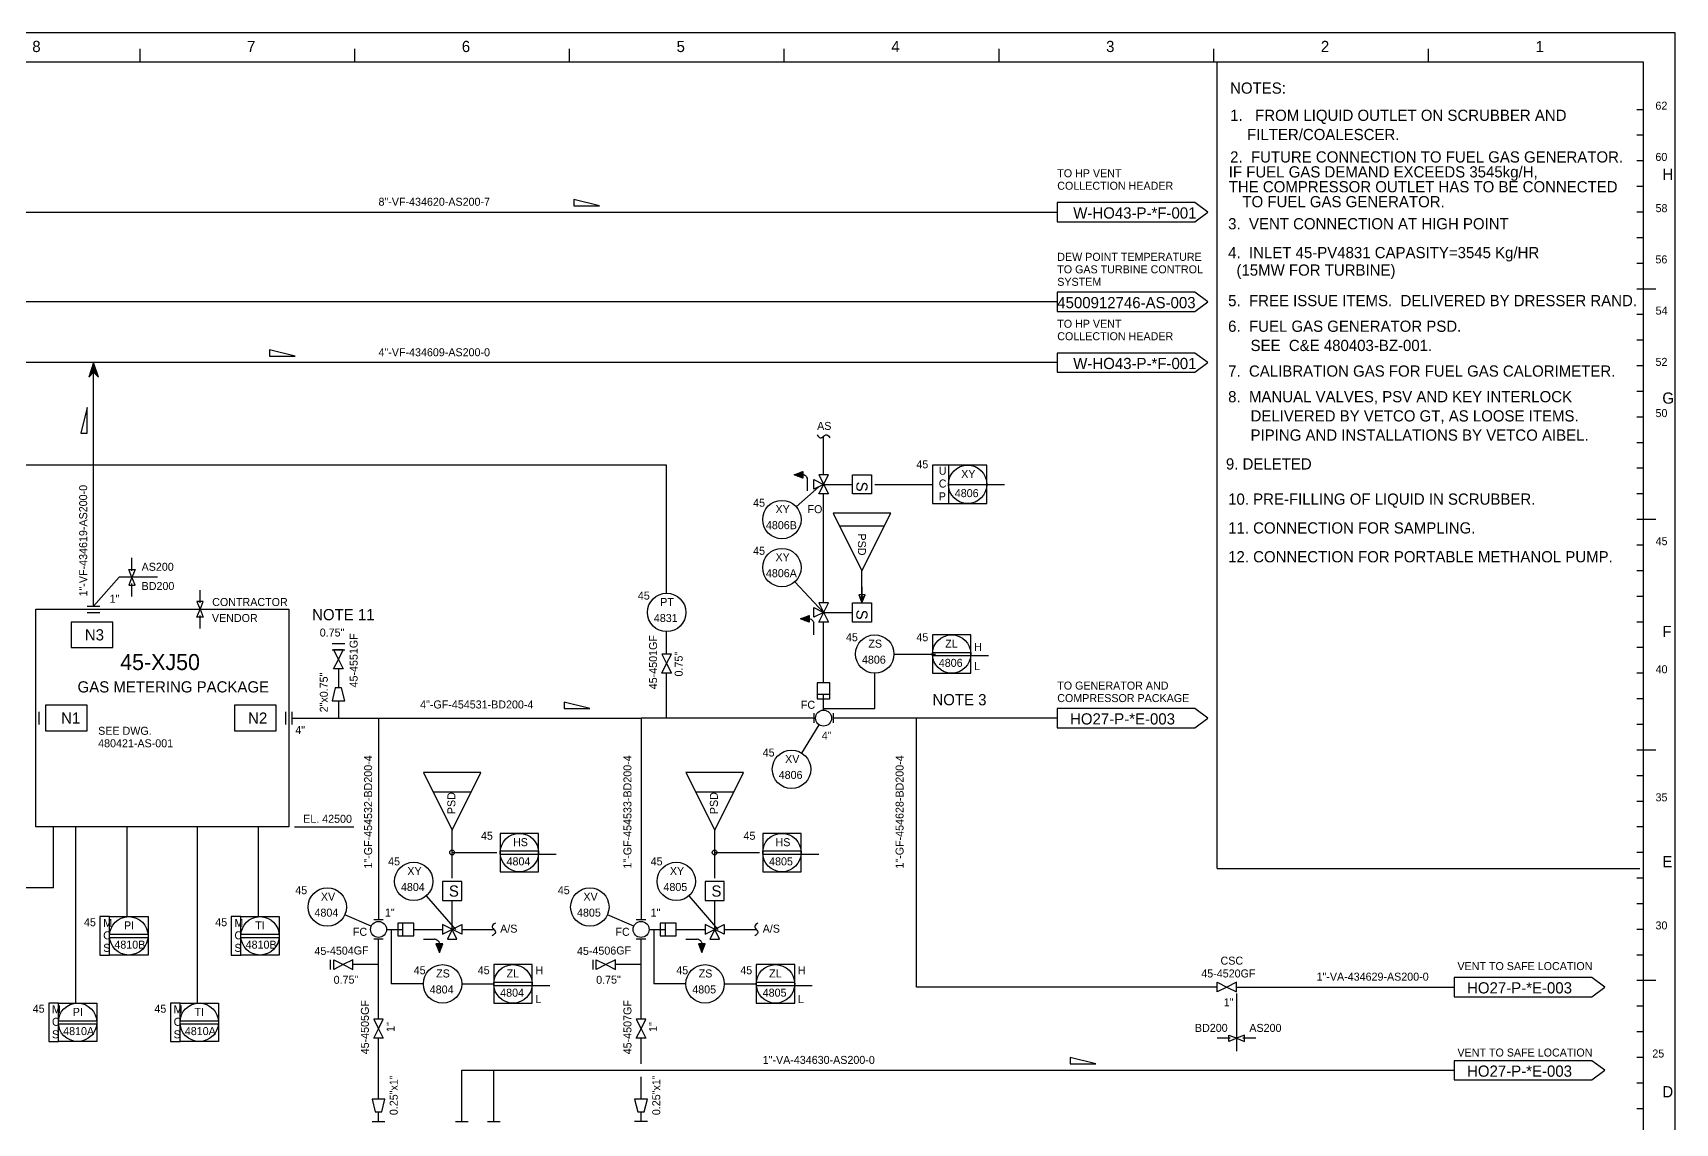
# Model space of a CAD drawing. Extents: x 0 to 840, y 0 to 594.
# Drawn here: x 327 to 840, y 254 to 594 of the extents above; entities that cross this region are included whole.
import ezdxf

# ---------------------------------------------------------------- set-up
doc = ezdxf.new("R2010")
doc.units = 0
for name, color, linetype in [('01-LIN-025-A', 7, 'Continuous'), ('08-LIN-050-A', 7, 'Continuous'), ('18-LIN-025-SP', 7, 'Continuous'), ('35-TXT-025', 7, 'Continuous'), ('36-TXT-035', 7, 'Continuous'), ('37-TXT-050', 7, 'Continuous'), ('43-', 7, 'Continuous')]:
    doc.layers.add(name, color=color, linetype=linetype)

msp = doc.modelspace()

# ---------------------------------------------------------------- linework, layer by layer
at = {"layer": '01-LIN-025-A'}
for p, q in [((697, 333), (697, 585)), ((565.48, 445.99), (572.5, 452.25)), ((346, 415), (354, 424)), ((565.08, 422.6), (574, 413)), ((525, 400), (525, 407)), ((422.48, 395.34), (422.48, 389.43)), ((590, 383), (590, 394)), ((422.48, 385.43), (422.48, 380)), ((574, 383), (590, 383)), ((567.18, 369.09), (572.68, 377.88)), ((408.78, 346), (427.24, 346)), ((697, 333), (829, 333)), ((449.93, 324.47), (459, 314)), ((531.93, 324.47), (541, 314)), ((432.71, 315), (424.5, 318.6)), ((514.71, 315), (506.5, 318.6)), ((351, 306), (351, 318)), ((351, 318), (363, 318)), ((363, 318), (363, 306)), ((392, 306), (392, 318)), ((392, 318), (404, 318)), ((404, 318), (404, 306)), ((439, 314), (439, 297)), ((521, 314), (521, 297)), ((351, 312.5), (363, 312.5)), ((351, 311.5), (363, 311.5)), ((392, 312.5), (404, 312.5)), ((392, 311.5), (404, 311.5)), ((363, 306), (351, 306)), ((404, 306), (392, 306)), ((420, 301.5), (420, 304.5)), ((435, 303), (427, 303)), ((502, 301.5), (502, 304.5)), ((517, 303), (509, 303)), ((449, 297), (439, 297)), ((531, 297), (521, 297)), ((703, 294), (703, 288)), ((335, 279), (335, 291)), ((335, 291), (347, 291)), ((347, 291), (347, 279)), ((373, 279), (373, 291)), ((373, 291), (385, 291)), ((385, 291), (385, 279)), ((335, 285.5), (347, 285.5)), ((335, 284.5), (347, 284.5)), ((373, 285.5), (385, 285.5)), ((373, 284.5), (385, 284.5)), ((347, 279), (335, 279)), ((385, 279), (373, 279)), ((435, 254), (435, 257)), ((517, 254), (517, 257))]:
    msp.add_line(p, q, dxfattribs=at)
for points in [[(360.4, 589), (360.4, 585)], [(427.48, 589), (427.48, 585)], [(494.56, 589), (494.56, 585)], [(561.64, 589), (561.64, 585)], [(628.72, 589), (628.72, 585)], [(695.8, 589), (695.8, 585)], [(762.88, 589), (762.88, 585)], [(830, 570), (828, 570)], [(830, 562), (828, 562)], [(830, 554), (828, 554)], [(830, 546), (828, 546)], [(690, 541), (647, 541)], [(647, 541), (647, 535)], [(694, 538), (690, 541)], [(647, 535), (690, 535)], [(690, 535), (694, 538)], [(830, 538), (828, 538)], [(830, 530), (828, 530)], [(830, 522), (828, 522)], [(690, 513), (647, 513)], [(647, 513), (647, 507)], [(694, 510), (690, 513)], [(830, 514), (828, 514)], [(834, 514), (830, 514)], [(690, 507), (694, 510)], [(647, 507), (690, 507)], [(830, 506), (828, 506)], [(830, 498), (828, 498)], [(690, 494), (647, 494)], [(647, 494), (647, 488)], [(694, 491), (690, 494)], [(344.5, 486.5), (346, 488), (347.5, 486.5), (346, 491), (344.5, 486.5)], [(345.4, 487.4), (344.8, 487.4)], [(345.5, 487.5), (344.83, 487.5)], [(345.6, 487.6), (344.87, 487.6)], [(345.7, 487.7), (344.9, 487.7)], [(345.8, 487.8), (344.93, 487.8)], [(345.9, 487.9), (344.97, 487.9)], [(346, 488), (345, 488)], [(346.97, 488.1), (345.03, 488.1)], [(346.93, 488.2), (345.07, 488.2)], [(346.9, 488.3), (345.1, 488.3)], [(346.87, 488.4), (345.13, 488.4)], [(346.83, 488.5), (345.17, 488.5)], [(346.8, 488.6), (345.2, 488.6)], [(346.77, 488.7), (345.23, 488.7)], [(346.73, 488.8), (345.27, 488.8)], [(346.7, 488.9), (345.3, 488.9)], [(346.67, 489), (345.33, 489)], [(346.63, 489.1), (345.37, 489.1)], [(346.6, 489.2), (345.4, 489.2)], [(346.57, 489.3), (345.43, 489.3)], [(346.53, 489.4), (345.47, 489.4)], [(346.5, 489.5), (345.5, 489.5)], [(346.47, 489.6), (345.53, 489.6)], [(346.43, 489.7), (345.57, 489.7)], [(346.4, 489.8), (345.6, 489.8)], [(346.37, 489.9), (345.63, 489.9)], [(346.33, 490), (345.67, 490)], [(346.3, 490.1), (345.7, 490.1)], [(346.27, 490.2), (345.73, 490.2)], [(346.23, 490.3), (345.77, 490.3)], [(346.2, 490.4), (345.8, 490.4)], [(346.17, 490.5), (345.83, 490.5)], [(346.13, 490.6), (345.87, 490.6)], [(346.1, 490.7), (345.9, 490.7)], [(346.07, 490.8), (345.93, 490.8)], [(346.03, 490.9), (345.97, 490.9)], [(346, 485), (346, 491)], [(347, 488), (346, 488)], [(347.03, 487.9), (346.1, 487.9)], [(347.07, 487.8), (346.2, 487.8)], [(347.1, 487.7), (346.3, 487.7)], [(347.13, 487.6), (346.4, 487.6)], [(347.17, 487.5), (346.5, 487.5)], [(347.2, 487.4), (346.6, 487.4)], [(647, 488), (690, 488)], [(690, 488), (694, 491)], [(830, 490), (828, 490)], [(344.6, 486.6), (344.53, 486.6)], [(344.7, 486.7), (344.57, 486.7)], [(344.8, 486.8), (344.6, 486.8)], [(344.9, 486.9), (344.63, 486.9)], [(345, 487), (344.67, 487)], [(345.1, 487.1), (344.7, 487.1)], [(345.2, 487.2), (344.73, 487.2)], [(345.3, 487.3), (344.77, 487.3)], [(347.23, 487.3), (346.7, 487.3)], [(347.27, 487.2), (346.8, 487.2)], [(347.3, 487.1), (346.9, 487.1)], [(347.33, 487), (347, 487)], [(347.37, 486.9), (347.1, 486.9)], [(347.4, 486.8), (347.2, 486.8)], [(347.43, 486.7), (347.3, 486.7)], [(347.47, 486.6), (347.4, 486.6)], [(830, 482), (828, 482)], [(830, 474), (828, 474)], [(830, 466), (828, 466)], [(567.5, 457.05), (567.5, 454.95), (564.8, 456), (567.5, 457.05)], [(567.5, 455.35), (566.28, 456.58)], [(567.5, 455.49), (566.38, 456.61)], [(567.5, 455.64), (566.48, 456.65)], [(567.5, 455.78), (566.58, 456.69)], [(567.5, 455.92), (566.69, 456.73)], [(567.5, 456.06), (566.79, 456.77)], [(567.5, 456.2), (566.89, 456.81)], [(567.5, 456.34), (566.99, 456.85)], [(567.5, 456.49), (567.09, 456.89)], [(567.5, 456.63), (567.2, 456.93)], [(567.5, 456.77), (567.3, 456.97)], [(567.5, 456.91), (567.4, 457.01)], [(613, 459), (608, 459), (608, 447), (613, 447)], [(613, 459), (613, 447)], [(625, 459), (613, 459)], [(625, 447), (625, 459)], [(830, 458), (828, 458)], [(564.92, 455.95), (564.85, 456.02)], [(565.15, 455.86), (564.96, 456.06)], [(565.38, 455.77), (565.06, 456.1)], [(565.61, 455.68), (565.16, 456.14)], [(565.85, 455.59), (565.26, 456.18)], [(566.08, 455.5), (565.36, 456.22)], [(566.31, 455.41), (565.46, 456.26)], [(566.54, 455.32), (565.57, 456.3)], [(566.77, 455.23), (565.67, 456.34)], [(567, 455.14), (565.77, 456.38)], [(567.23, 455.05), (565.87, 456.42)], [(567.47, 454.96), (565.97, 456.46)], [(567.5, 455.07), (566.07, 456.5)], [(567.5, 455.21), (566.18, 456.54)], [(569, 451), (569, 454.4)], [(571, 454.5), (574, 453)], [(571, 451.5), (571, 454.5)], [(574, 453), (571, 451.5)], [(572.5, 450), (575.5, 456)], [(575.5, 456), (572.5, 456)], [(572.5, 456), (575.5, 450)], [(574, 453), (583, 453)], [(583, 453), (583, 456)], [(583, 456), (589, 456)], [(583, 450), (583, 453)], [(589, 456), (589, 450)], [(613, 453), (630.5, 453)], [(575.5, 450), (572.5, 450)], [(589, 450), (583, 450)], [(613, 447), (625, 447)], [(830, 450), (828, 450)], [(830, 442), (828, 442)], [(834, 442), (830, 442)], [(579, 440), (593, 440)], [(830, 434), (828, 434)], [(358, 429), (358, 430)], [(358, 426), (358, 429)], [(830, 426), (828, 426)], [(366, 424), (354, 424)], [(358, 419), (358, 422)], [(586, 421), (586, 418)], [(358, 418), (358, 419)], [(379.26, 419), (379.26, 420)], [(379.26, 416), (379.26, 419)], [(572.5, 410), (575.5, 416)], [(575.5, 416), (572.5, 416)], [(572.5, 416), (575.5, 410)], [(583, 413), (583, 416)], [(583, 416), (589, 416)], [(586.5, 418), (586, 416.75), (585.5, 418)], [(585.5, 418), (586, 417.8), (586.5, 418)], [(589, 416), (589, 410)], [(830, 418), (828, 418)], [(344, 415), (348, 415)], [(344, 413), (348, 413)], [(379.26, 409), (379.26, 412)], [(569.5, 412.05), (569.5, 409.95), (566.8, 411), (569.5, 412.05)], [(566.92, 410.95), (566.85, 411.02)], [(567.15, 410.86), (566.96, 411.06)], [(567.38, 410.77), (567.06, 411.1)], [(567.61, 410.68), (567.16, 411.14)], [(567.85, 410.59), (567.26, 411.18)], [(568.08, 410.5), (567.36, 411.22)], [(568.31, 410.41), (567.46, 411.26)], [(568.54, 410.32), (567.57, 411.3)], [(568.77, 410.23), (567.67, 411.34)], [(569, 410.14), (567.77, 411.38)], [(569.23, 410.05), (567.87, 411.42)], [(569.47, 409.96), (567.97, 411.46)], [(569.5, 410.07), (568.07, 411.5)], [(569.5, 410.21), (568.18, 411.54)], [(569.5, 410.35), (568.28, 411.58)], [(569.5, 410.49), (568.38, 411.61)], [(569.5, 410.64), (568.48, 411.65)], [(569.5, 410.78), (568.58, 411.69)], [(569.5, 410.92), (568.69, 411.73)], [(569.5, 411.06), (568.79, 411.77)], [(569.5, 411.2), (568.89, 411.81)], [(569.5, 411.34), (568.99, 411.85)], [(569.5, 411.49), (569.09, 411.89)], [(569.5, 411.63), (569.2, 411.93)], [(569.5, 411.77), (569.3, 411.97)], [(569.5, 411.91), (569.4, 412.01)], [(571, 414.5), (574, 413)], [(571, 411.5), (571, 414.5)], [(574, 413), (571, 411.5)], [(574, 413), (583, 413)], [(583, 410), (583, 413)], [(346, 402), (352, 402), (352, 410), (339, 410), (339, 402), (346, 402)], [(379.26, 408), (379.26, 409)], [(571, 406), (571, 409.4)], [(575.5, 410), (572.5, 410)], [(589, 410), (583, 410)], [(608, 406), (608, 394)], [(620, 406), (608, 406)], [(620, 394), (620, 406)], [(830, 410), (828, 410)], [(420.48, 403.34), (424.48, 403.34)], [(420.48, 401.34), (424.48, 401.34)], [(608, 400.5), (620, 400.5)], [(830, 402), (828, 402)], [(608, 399.5), (625.5, 399.5)], [(576, 391), (572, 391)], [(572, 391), (572, 386)], [(576, 386), (576, 391)], [(608, 394), (620, 394)], [(830, 394), (828, 394)], [(421.48, 389.43), (420.48, 385.43)], [(420.48, 385.43), (424.48, 385.43)], [(423.48, 389.43), (421.48, 389.43)], [(424.48, 385.43), (423.48, 389.43)], [(572, 387.5), (576, 387.5)], [(572, 386), (574, 386)], [(574, 386), (574, 387.5)], [(574, 382.5), (574, 386)], [(574, 386), (576, 386)], [(830, 386), (828, 386)], [(329, 378), (329, 382)], [(338, 376), (344, 376), (344, 384), (331, 384), (331, 376), (338, 376)], [(397, 376), (403, 376), (403, 384), (390, 384), (390, 376), (397, 376)], [(406, 378), (406, 382)], [(408, 378), (408, 382)], [(571, 381.5), (571, 378.5)], [(577, 381.5), (577, 378.5)], [(690, 383), (647, 383)], [(647, 383), (647, 377)], [(694, 380), (690, 383)], [(690, 377), (694, 380)], [(647, 377), (690, 377)], [(830, 378), (828, 378)], [(830, 370), (828, 370)], [(834, 370), (830, 370)], [(458, 363), (449, 363)], [(449, 363), (458, 345)], [(458, 345), (467, 363)], [(467, 363), (458, 363)], [(540, 363), (531, 363)], [(531, 363), (540, 345)], [(540, 345), (549, 363)], [(549, 363), (540, 363)], [(830, 362), (828, 362)], [(452, 357), (464, 357)], [(534, 357), (546, 357)], [(830, 354), (828, 354)], [(473, 344), (473, 332)], [(485, 344), (473, 344)], [(485, 332), (485, 344)], [(555, 344), (555, 332)], [(567, 344), (555, 344)], [(567, 332), (567, 344)], [(830, 346), (828, 346)], [(473, 338.5), (485, 338.5)], [(473, 337.5), (490.5, 337.5)], [(555, 338.5), (567, 338.5)], [(555, 337.5), (572.5, 337.5)], [(830, 338), (828, 338)], [(455, 329), (455, 323)], [(461, 329), (455, 329)], [(461, 323), (461, 329)], [(473, 332), (485, 332)], [(537, 329), (537, 323)], [(543, 329), (537, 329)], [(543, 323), (543, 329)], [(555, 332), (567, 332)], [(830, 330), (828, 330)], [(455, 323), (458, 323)], [(458, 323), (461, 323)], [(458, 314), (458, 323)], [(537, 323), (540, 323)], [(540, 323), (543, 323)], [(540, 314), (540, 323)], [(830, 322), (828, 322)], [(436.5, 317), (433.5, 317)], [(437.5, 314), (441, 314)], [(446, 316), (441, 316)], [(441, 316), (441, 314)], [(441, 314), (441, 312)], [(441, 314), (442.5, 314)], [(442.5, 316), (442.5, 312)], [(446, 312), (446, 316)], [(455, 315.5), (455, 312.5)], [(455, 312.5), (461, 315.5)], [(461, 312.5), (455, 315.5)], [(458, 314), (456.5, 311)], [(459.5, 311), (458, 314)], [(461, 315.5), (461, 312.5)], [(518.5, 317), (515.5, 317)], [(519.5, 314), (523, 314)], [(528, 316), (523, 316)], [(523, 316), (523, 314)], [(523, 314), (523, 312)], [(523, 314), (524.5, 314)], [(524.5, 316), (524.5, 312)], [(528, 312), (528, 316)], [(537, 315.5), (537, 312.5)], [(537, 312.5), (543, 315.5)], [(543, 312.5), (537, 315.5)], [(540, 314), (538.5, 311)], [(541.5, 311), (540, 314)], [(543, 315.5), (543, 312.5)], [(830, 314), (828, 314)], [(436.5, 311), (433.5, 311)], [(441, 312), (446, 312)], [(449, 311), (452.4, 311)], [(455.05, 309.5), (452.95, 309.5), (454, 306.8), (455.05, 309.5)], [(452.96, 309.47), (454.46, 307.97)], [(453.05, 309.23), (454.42, 307.87)], [(453.07, 309.5), (454.5, 308.07)], [(453.14, 309), (454.38, 307.77)], [(453.21, 309.5), (454.54, 308.18)], [(453.23, 308.77), (454.34, 307.67)], [(453.32, 308.54), (454.3, 307.57)], [(453.35, 309.5), (454.58, 308.28)], [(453.41, 308.31), (454.26, 307.46)], [(453.49, 309.5), (454.61, 308.38)], [(453.5, 308.08), (454.22, 307.36)], [(453.59, 307.85), (454.18, 307.26)], [(453.64, 309.5), (454.65, 308.48)], [(453.78, 309.5), (454.69, 308.58)], [(453.92, 309.5), (454.73, 308.69)], [(454.06, 309.5), (454.77, 308.79)], [(454.2, 309.5), (454.81, 308.89)], [(454.34, 309.5), (454.85, 308.99)], [(454.49, 309.5), (454.89, 309.09)], [(454.63, 309.5), (454.93, 309.2)], [(454.77, 309.5), (454.97, 309.3)], [(454.91, 309.5), (455.01, 309.4)], [(456.5, 311), (459.5, 311)], [(518.5, 311), (515.5, 311)], [(523, 312), (528, 312)], [(531, 311), (534.4, 311)], [(537.05, 309.5), (534.95, 309.5), (536, 306.8), (537.05, 309.5)], [(534.96, 309.47), (536.46, 307.97)], [(535.05, 309.23), (536.42, 307.87)], [(535.07, 309.5), (536.5, 308.07)], [(535.14, 309), (536.38, 307.77)], [(535.21, 309.5), (536.54, 308.18)], [(535.23, 308.77), (536.34, 307.67)], [(535.32, 308.54), (536.3, 307.57)], [(535.35, 309.5), (536.58, 308.28)], [(535.41, 308.31), (536.26, 307.46)], [(535.49, 309.5), (536.61, 308.38)], [(535.5, 308.08), (536.22, 307.36)], [(535.59, 307.85), (536.18, 307.26)], [(535.64, 309.5), (536.65, 308.48)], [(535.78, 309.5), (536.69, 308.58)], [(535.92, 309.5), (536.73, 308.69)], [(536.06, 309.5), (536.77, 308.79)], [(536.2, 309.5), (536.81, 308.89)], [(536.34, 309.5), (536.85, 308.99)], [(536.49, 309.5), (536.89, 309.09)], [(536.63, 309.5), (536.93, 309.2)], [(536.77, 309.5), (536.97, 309.3)], [(536.91, 309.5), (537.01, 309.4)], [(538.5, 311), (541.5, 311)], [(453.68, 307.61), (454.14, 307.16)], [(453.77, 307.38), (454.1, 307.06)], [(453.86, 307.15), (454.06, 306.96)], [(453.95, 306.92), (454.02, 306.85)], [(471, 303), (471, 291)], [(483, 303), (471, 303)], [(483, 291), (483, 303)], [(535.68, 307.61), (536.14, 307.16)], [(535.77, 307.38), (536.1, 307.06)], [(535.86, 307.15), (536.06, 306.96)], [(535.95, 306.92), (536.02, 306.85)], [(553, 303), (553, 291)], [(565, 303), (553, 303)], [(565, 291), (565, 303)], [(830, 306), (828, 306)], [(814, 299), (771, 299)], [(771, 299), (771, 293)], [(818, 296), (814, 299)], [(830, 298), (828, 298)], [(834, 298), (830, 298)], [(471, 297.5), (483, 297.5)], [(471, 296.5), (488.5, 296.5)], [(553, 297.5), (565, 297.5)], [(553, 296.5), (570.5, 296.5)], [(771, 293), (814, 293)], [(814, 293), (818, 296)], [(471, 291), (483, 291)], [(553, 291), (565, 291)], [(703, 288), (703, 276)], [(830, 290), (828, 290)], [(698, 280), (697, 280)], [(701, 280), (698, 280)], [(708, 280), (705, 280)], [(709, 280), (708, 280)], [(830, 282), (828, 282)], [(814, 273), (771, 273)], [(771, 273), (771, 267)], [(818, 270), (814, 273)], [(830, 274), (828, 274)], [(771, 267), (814, 267)], [(814, 267), (818, 270)], [(830, 266), (828, 266)], [(433, 261), (434, 257)], [(437, 261), (433, 261)], [(434, 257), (436, 257)], [(436, 257), (437, 261)], [(515, 261), (516, 257)], [(519, 261), (515, 261)], [(516, 257), (518, 257)], [(518, 257), (519, 261)], [(830, 258), (828, 258)], [(433, 254), (437, 254)], [(459, 254), (463, 254)], [(469, 254), (473, 254)], [(519, 254), (515, 254)]]:
    msp.add_lwpolyline(points, dxfattribs=at)
for points in [[(496, 542), (496, 540), (504, 540)], [(401, 495), (401, 493), (409, 493)], [(342, 469), (344, 469), (344, 477)], [(577, 444), (586, 426), (595, 444)], [(357, 426.45), (359, 426.45), (358, 423.95)], [(357, 421.5), (359, 421.5), (358, 424)], [(380.26, 416.45), (378.26, 416.45), (379.26, 413.95)], [(587, 418.5), (585, 418.5), (586, 416)], [(380.26, 411.5), (378.26, 411.5), (379.26, 414)], [(420.98, 401.34), (422.48, 398.34), (423.98, 401.34)], [(420.98, 395.34), (422.48, 398.34), (423.98, 395.34)], [(523.5, 400), (525, 397), (526.5, 400)], [(523.5, 394), (525, 397), (526.5, 394)], [(493, 385), (493, 383), (501, 383)], [(421, 304.5), (424, 303), (421, 301.5)], [(427, 304.5), (424, 303), (427, 301.5)], [(503, 304.5), (506, 303), (503, 301.5)], [(509, 304.5), (506, 303), (509, 301.5)], [(697, 297.5), (700, 296), (697, 294.5)], [(703, 297.5), (700, 296), (703, 294.5)], [(433.5, 286), (435, 283), (436.5, 286)], [(433.5, 280), (435, 283), (436.5, 280)], [(515.5, 286), (517, 283), (518.5, 286)], [(515.5, 280), (517, 283), (518.5, 280)], [(700.55, 279), (700.55, 281), (703.05, 280)], [(705.5, 279), (705.5, 281), (703, 280)], [(651, 274), (651, 272), (659, 272)]]:
    msp.add_lwpolyline(points, close=True, dxfattribs=at)
for centre, radius in [((619, 453), 6), ((561, 442), 6), ((561, 427), 6), ((525, 413), 6), ((590, 400), 6), ((614, 400), 6), ((574, 380), 2.5), ((564, 364), 6), ((479, 338), 6), ((561, 338), 6), ((457.98, 338.02), 0.75), ((539.98, 338.02), 0.75), ((446, 329), 6), ((528, 329), 6), ((419, 321), 6), ((501, 321), 6), ((357, 312), 6), ((398, 312), 6), ((435, 314), 2.5), ((517, 314), 2.5), ((455, 297), 6), ((477, 297), 6), ((537, 297), 6), ((559, 297), 6), ((341, 285), 6), ((379, 285), 6)]:
    msp.add_circle(centre, radius, dxfattribs=at)
for points in [[(572, 468.5), (572.33, 468.04), (573, 467.12), (574, 468), (575, 468.87), (575.67, 467.96), (576, 467.5)], [(569, 454.4), (569.01, 454.49), (569.03, 454.66), (568.89, 455.16), (568.2, 455.91), (567.73, 455.97), (567.5, 456)], [(571, 409.4), (571.01, 409.49), (571.03, 409.66), (570.89, 410.16), (570.2, 410.91), (569.73, 410.97), (569.5, 411)], [(471.5, 316), (471.04, 315.67), (470.12, 315), (471, 314), (471.87, 313), (470.96, 312.33), (470.5, 312)], [(553.5, 316), (553.04, 315.67), (552.12, 315), (553, 314), (553.87, 313), (552.96, 312.33), (552.5, 312)], [(452.4, 311), (452.49, 311.01), (452.66, 311.03), (453.16, 310.89), (453.91, 310.2), (453.97, 309.73), (454, 309.5)], [(534.4, 311), (534.49, 311.01), (534.66, 311.03), (535.16, 310.89), (535.91, 310.2), (535.97, 309.73), (536, 309.5)]]:
    msp.add_open_spline(points, degree=3, dxfattribs=at)
at = {"layer": '08-LIN-050-A'}
for p, q in [((169, 538), (647, 538)), ((647, 491), (238, 491)), ((346, 415), (346, 491)), ((703, 296), (771, 296)), ((461, 254), (461, 270)), ((461, 270), (771, 270)), ((471, 254), (471, 270))]:
    msp.add_line(p, q, dxfattribs=at)
msp.add_lwpolyline([(25, 585), (830, 585), (830, 10), (25, 10)], close=True, dxfattribs=at)
at = {"layer": '18-LIN-025-SP'}
for p, q in [((647, 510), (270, 510)), ((574, 456), (574, 468)), ((525, 459), (272, 459)), ((525, 419), (525, 459)), ((590, 453), (608, 453)), ((574, 416), (574, 450)), ((586, 416), (586, 426)), ((574, 391), (574, 410)), ((596, 400), (609, 400)), ((525, 380), (525, 394)), ((408, 380), (517, 380)), ((435, 380), (435, 317)), ((517, 380), (517, 317)), ((571, 380), (517, 380)), ((597, 380), (577, 380)), ((647, 380), (597, 380)), ((603, 296), (603, 380)), ((333.5, 327), (333.5, 346)), ((340.5, 291), (340.5, 346)), ((356.5, 318), (356.5, 346)), ((378.5, 291), (378.5, 346)), ((397.5, 318), (397.5, 346)), ((458, 330), (458, 345)), ((540, 330), (540, 345)), ((458, 338), (472, 338)), ((540, 338), (554, 338)), ((333.5, 327), (314, 327)), ((446, 314), (455, 314)), ((461, 314), (471, 314)), ((528, 314), (537, 314)), ((543, 314), (553, 314)), ((435, 286), (435, 311)), ((517, 286), (517, 311)), ((461, 297), (471, 297)), ((543, 297), (553, 297)), ((697, 296), (603, 296)), ((435, 261), (435, 280)), ((517, 272), (517, 280)), ((517, 261), (517, 268))]:
    msp.add_line(p, q, dxfattribs=at)
msp.add_lwpolyline([(328, 414), (407, 414), (407, 346), (328, 346)], close=True, dxfattribs=at)
at = {"layer": '35-TXT-025'}
for points in [[(351, 318), (348, 318), (348, 306), (351, 306)], [(392, 318), (389, 318), (389, 306), (392, 306)], [(335, 291), (332, 291), (332, 279), (335, 279)], [(373, 291), (370, 291), (370, 279), (373, 279)]]:
    msp.add_lwpolyline(points, dxfattribs=at)
at = {"layer": '43-'}
msp.add_lwpolyline([(0, 594), (0, 0), (840, 0), (840, 594)], close=True, dxfattribs=at)

# ---------------------------------------------------------------- texts
at = {"layer": '01-LIN-025-A'}
for s, height, p in [('U', 2.5, (610, 456)), ('C', 2.5, (610, 452)), ('P', 2.5, (610, 448)), ('N3', 3.499, (343.27, 404.25)), ('N1', 3.499, (335.87, 378.25)), ('N2', 3.499, (394.27, 378.25))]:
    msp.add_text(s, height=height, dxfattribs=at).set_placement(p)
for s, p in [('45-4501GF', (522, 389)), ('0.75"', (530, 393))]:
    msp.add_text(s, height=2.5, rotation=90, dxfattribs=at).set_placement(p)
at = {"layer": '35-TXT-025'}
for s, p in [('62', (833.84, 570)), ('60', (833.83, 554)), ('TO HP VENT', (647, 548.9)), ('COLLECTION HEADER', (647, 545)), ('8"-VF-434620-AS200-7', (435, 540)), ('58', (833.87, 538)), ('DEW POINT TEMPERATURE', (647, 522.8)), ('56', (833.84, 522)), ('TO GAS TURBINE CONTROL', (647, 518.9)), ('SYSTEM', (647, 515)), ('54', (833.9, 506)), ('TO HP VENT', (647, 501.9)), ('COLLECTION HEADER', (647, 498)), ('4"-VF-434609-AS200-0', (435, 493)), ('52', (833.87, 490)), ('AS', (572, 470)), ('50', (833.86, 474)), ('45', (603, 458)), ('XY', (617, 455)), ('4806', (615, 449)), ('45', (552, 446)), ('XY', (559, 444)), ('FO', (569, 444)), ('4806B', (556, 439)), ('45', (833.9, 434)), ('45', (552, 431)), ('XY', (559, 429)), ('AS200', (361, 426)), ('4806A', (556, 424)), ('BD200', (361, 420)), ('1"', (351, 416)), ('CONTRACTOR', (383.05, 415)), ('45', (516, 417)), ('PT', (523, 415)), ('VENDOR', (382.96, 410)), ('4831', (521, 410)), ('0.75"', (416.64, 405.47)), ('45', (581, 404)), ('45', (603, 404)), ('ZS', (588, 402)), ('ZL', (612, 402)), ('H', (621, 401)), ('4806', (586, 397)), ('4806', (610, 396)), ('L', (621, 395)), ('40', (833.9, 394)), ('TO GENERATOR AND ', (647, 388.9)), ('4"-GF-454531-BD200-4', (448, 383)), ('FC', (566.92, 382.9)), ('COMPRESSOR PACKAGE', (647, 385)), ('SEE DWG. ', (347.43, 374.78)), ('4"', (409, 375)), ('4"', (573.47, 373.3)), ('480421-AS-001', (347.43, 370.88)), ('45', (555, 368)), ('XV', (562, 366)), ('4806', (560, 361)), ('35', (833.87, 354)), ('EL. 42500', (411.46, 347.3)), ('45', (467, 342)), ('45', (549, 342)), ('HS', (477, 340)), ('HS', (559, 340)), ('45', (438, 334)), ('XY', (444, 331)), ('4804', (475, 334)), ('45', (520, 334)), ('XY', (526, 331)), ('4805', (557, 334)), ('4804', (442, 326)), ('4805', (524, 326)), ('45', (409, 325)), ('XV', (417, 323)), ('45', (491, 325)), ('XV', (499, 323)), ('4804', (415, 318)), ('1"', (437, 318)), ('4805', (497, 318)), ('1"', (520, 318)), ('45', (343, 315)), ('C', (349, 310.9)), ('M', (349, 314.8)), ('PI', (355.5, 314)), ('45', (384, 315)), ('C', (390, 310.9)), ('M', (390, 314.8)), ('TI', (396.5, 314)), ('FC', (427, 312)), ('A/S', (473, 313)), ('FC', (509, 312)), ('A/S', (555, 313)), ('30', (833.86, 314)), ('S', (349, 307)), ('4810B', (352.5, 308)), ('S', (390, 307)), ('4810B', (393.5, 308)), ('CSC', (698, 303)), ('VENT TO SAFE LOCATION', (772, 301.3)), ('45', (446, 300)), ('ZS', (453, 299)), ('45', (466, 300)), ('ZL', (475, 299)), ('H', (484, 300)), ('45', (528, 300)), ('ZS', (535, 299)), ('45', (548, 300)), ('ZL', (557, 299)), ('H', (566, 300)), ('45-4520GF', (692, 299)), ('1"-VA-434629-AS200-0', (728, 298)), ('4804', (451, 294)), ('4804', (473, 293)), ('L', (484, 291)), ('4805', (533, 294)), ('4805', (555, 293)), ('L', (566, 291)), ('1"', (699, 290)), ('45', (327, 288)), ('M', (333, 287.8)), ('PI', (339.5, 287)), ('45', (365, 288)), ('M', (371, 287.8)), ('TI', (377.5, 287)), ('S', (333, 280)), ('C', (333, 283.9)), ('4810A', (336.5, 281)), ('S', (371, 280)), ('C', (371, 283.9)), ('4810A', (374.5, 281)), ('BD200', (690, 282)), ('AS200', (707, 282)), ('1"-VA-434630-AS200-0', (555, 272)), ('VENT TO SAFE LOCATION', (772, 274.3)), ('25', (832.87, 274))]:
    msp.add_text(s, height=2.5, dxfattribs=at).set_placement(p)
for s, rotation, p in [('1"-VF-434619-AS200-0', 90, (344, 418)), ('PSD', 270, (584.75, 437.65)), ('45-4551GF', 90, (428.48, 389.57)), ('2"x0.75"', 90, (419.16, 381.79)), ('1"-GF-454532-BD200-4', 90, (433, 333)), ('1"-GF-454533-BD200-4', 90, (514, 333)), ('1"-GF-454628-BD200-4', 90, (599, 333)), ('PSD', 90, (459, 350)), ('PSD', 90, (541, 350)), ('45-4504GF', 0.75, (415, 306)), ('45-4506GF', 0.75, (497, 306)), ('0.75"', 0.75, (421, 297)), ('0.75"', 0.75, (503, 297)), ('45-4505GF', 90, (432, 275)), ('45-4507GF', 90, (514, 275)), ('1"', 90, (440, 282)), ('1"', 90, (522, 282)), ('0.25"x1"', 90, (441, 256)), ('0.25"x1"', 90, (523, 256))]:
    msp.add_text(s, height=2.5, rotation=rotation, dxfattribs=at).set_placement(p)
at = {"layer": '36-TXT-035'}
for s, p in [('8', (326.86, 588)), ('7', (393.94, 588)), ('6', (461.02, 588)), ('5', (528.1, 588)), ('4', (595.18, 588)), ('3', (662.26, 588)), ('2', (729.34, 588)), ('1', (796.42, 588)), ('NOTES:', (701, 575)), ('1.   FROM LIQUID OUTLET ON SCRUBBER AND', (701, 566.5)), (' FILTER/COALESCER.', (705, 560.5)), ('2.  FUTURE CONNECTION TO FUEL GAS GENERATOR.', (701, 553.5)), ('     IF FUEL GAS DEMAND EXCEEDS 3545kg/H,', (694.06, 548.84)), ('H', (836, 548.06)), ('     THE COMPRESSOR OUTLET HAS TO BE CONNECTED', (694.06, 544.19)), ('W-HO43-P-*F-001', (652, 536)), ('   TO FUEL GAS GENERATOR.', (700.93, 539.53)), ('3.  VENT CONNECTION AT HIGH POINT', (700.38, 532.63)), ('4.  INLET 45-PV4831 CAPASITY=3545 Kg/HR', (700.38, 523.63)), ('  (15MW FOR TURBINE)', (700.38, 518.17)), ('4500912746-AS-003', (647, 508)), ('5.  FREE ISSUE ITEMS.  DELIVERED BY DRESSER RAND.', (700.38, 508.63)), ('6.  FUEL GAS GENERATOR PSD.', (700.38, 500.63)), ('SEE  C&E 480403-BZ-001.', (707.38, 494.63)), ('W-HO43-P-*F-001', (652, 489)), ('7.  CALIBRATION GAS FOR FUEL GAS CALORIMETER.', (700.38, 486.63)), ('8.  MANUAL VALVES, PSV AND KEY INTERLOCK ', (700.38, 478.63)), ('G', (836, 478.19)), ('DELIVERED BY VETCO GT, AS LOOSE ITEMS.', (707.38, 472.63)), ('PIPING AND INSTALLATIONS BY VETCO AIBEL.', (707.38, 466.63)), (' 9. DELETED', (698.38, 457.63)), ('10. PRE-FILLING OF LIQUID IN SCRUBBER.', (700.38, 446.64)), ('11. CONNECTION FOR SAMPLING.', (700.38, 437.64)), ('12. CONNECTION FOR PORTABLE METHANOL PUMP.', (700.38, 428.64)), ('NOTE 11', (414.26, 410.56)), ('F', (836, 405.31)), ('GAS METERING PACKAGE', (341, 388)), ('NOTE 3', (608, 384)), ('HO27-P-*E-003', (651, 378)), ('E', (836, 333.44)), ('S', (456.98, 324.24)), ('S', (538.98, 324.24)), ('HO27-P-*E-003', (775, 294)), ('HO27-P-*E-003', (775, 268)), ('D', (836, 261.56))]:
    msp.add_text(s, height=3.5, dxfattribs=at).set_placement(p)
for p in [(584.24, 453.85), (584.24, 413.85)]:
    msp.add_text('S', height=3.5, rotation=270, dxfattribs=at).set_placement(p)
at = {"layer": '37-TXT-050'}
msp.add_text('45-XJ50', height=5, dxfattribs=at).set_placement((354.32, 395))

doc.saveas('drawing.dxf')
